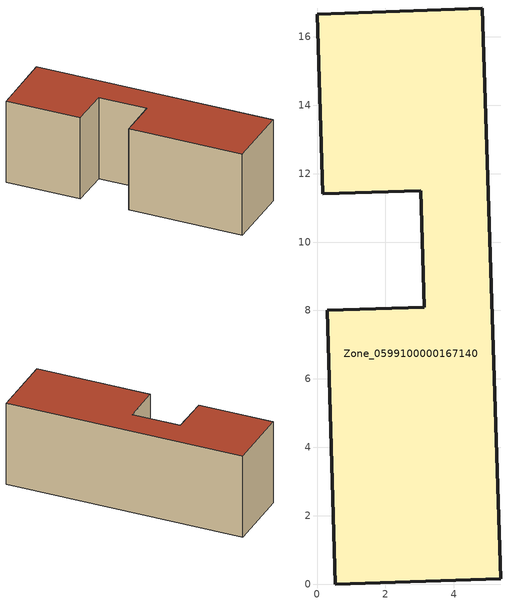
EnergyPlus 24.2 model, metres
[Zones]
Zone_0599100000167140
 floor ground (C_G): 0,16.66 4.84,16.85 5.38,0.15 0.53,0 0.3,8.01 3.14,8.09 3.03,11.5 0.16,11.41 z0
 wall outside (C_F): 4.84,16.85 0,16.66 0.16,11.41 3.03,11.5 3.14,8.09 0.3,8.01 0.53,0 5.38,0.15 4.84,16.85 z0:6.03
 roof outside (C_R): 0.53,0 5.38,0.15 4.84,16.85 0,16.66 0.16,11.41 3.03,11.5 3.14,8.09 0.3,8.01 z6.03
[BUILDING]
Pand.0599100000167140: North Axis=0; Terrain=City; Loads Convergence Tolerance Value=0.04; Temperature Convergence Tolerance Value=0.4; Solar Distribution=FullExterior; Maximum Number of Warmup Days=25; Minimum Number of Warmup Days=1
[Site:Location]
Rotterdam.The.Hague.AP_ZH_NLD Design_Conditions: Latitude=51.96; Longitude=4.45; Time Zone=1; Elevation=-4.5
[SITE:GROUNDTEMPERATURE:BUILDINGSURFACE]
18, 18, 18, 18, 18, 18, 18, 18, 18, 18, 18, 18
[MATERIAL] Thermal Absorptance=0.9; Solar Absorptance=0.7; Visible Absorptance=0.7
Name | Roughness | Thickness | Conductivity | Density | Specific Heat
G.TC.1946 | MediumSmooth | 0.15 | 1 | 540 | 1210
F.TC.1946 | Rough | 0.3 | 0.857143 | 1920 | 840
R.TC.1946 | MediumRough | 0.2 | 0.909091 | 1500 | 1000
[CONSTRUCTION]
C_G: G.TC.1946
C_F: F.TC.1946
C_R: R.TC.1946
[ZONE]
Zone_0599100000167140: Type=1; Multiplier=1; Ceiling Height=Autocalculate; Volume=Autocalculate; Floor Area=autocalculate; Part of Total Floor Area=Yes
[ZONEINFILTRATION:DESIGNFLOWRATE]
Infil_Zone_0599100000167140: Zone or ZoneList or Space or SpaceList=Zone_0599100000167140; Schedule=AlwaysOn; Design Flow Rate Calculation Method=Flow/Area; Flow Rate per Floor Area=0.003; Constant Term Coefficient=1; Temperature Term Coefficient=0; Velocity Term Coefficient=0; Velocity Squared Term Coefficient=0
[HVACTEMPLATE:ZONE:IDEALLOADSAIRSYSTEM]
Zone_0599100000167140: Maximum Heating Supply Air Temperature=50; Minimum Cooling Supply Air Temperature=13; Maximum Heating Supply Air Humidity Ratio=0.0156; Minimum Cooling Supply Air Humidity Ratio=0.0077; Heating Limit=NoLimit; Cooling Limit=NoLimit; Dehumidification Control Type=ConstantSensibleHeatRatio; Cooling Sensible Heat Ratio=0.7; Dehumidification Setpoint=60; Humidification Control Type=None; Humidification Setpoint=30; Outdoor Air Method=None; Outdoor Air Flow Rate per Person=0.00944; Outdoor Air Flow Rate per Zone Floor Area=0; Outdoor Air Flow Rate per Zone=0; Demand Controlled Ventilation Type=None; Outdoor Air Economizer Type=NoEconomizer; Heat Recovery Type=None; Sensible Heat Recovery Effectiveness=0.7; Latent Heat Recovery Effectiveness=0.65
[ZONECONTROL:THERMOSTAT]
ThermostatControl_Zone_0599100000167140: Zone or ZoneList=Zone_0599100000167140; Control Type Schedule=DualSetpointControlType; Control 1=Thermostat_Zone_0599100000167140; Temperature Difference Between Cutout And Setpoint=0
[THERMOSTATSETPOINT:DUALSETPOINT]
Thermostat_Zone_0599100000167140: Heating Setpoint Temperature Schedule=HeatingSetpoint_Zone_0599100000167140; Cooling Setpoint Temperature Schedule=CoolingSetpoint_Zone_0599100000167140
[SCHEDULE:COMPACT]
HeatingSetpoint_Zone_0599100000167140: Through: 12/31, For: AllDays, Until: 24:00, 21
CoolingSetpoint_Zone_0599100000167140: Through: 12/31, For: AllDays, Until: 24:00, 24
DualSetpointControlType: Through: 12/31, For: AllDays, Until: 24:00, 4
AlwaysOn: Through: 12/31, For: AllDays, Until: 24:00, 1
